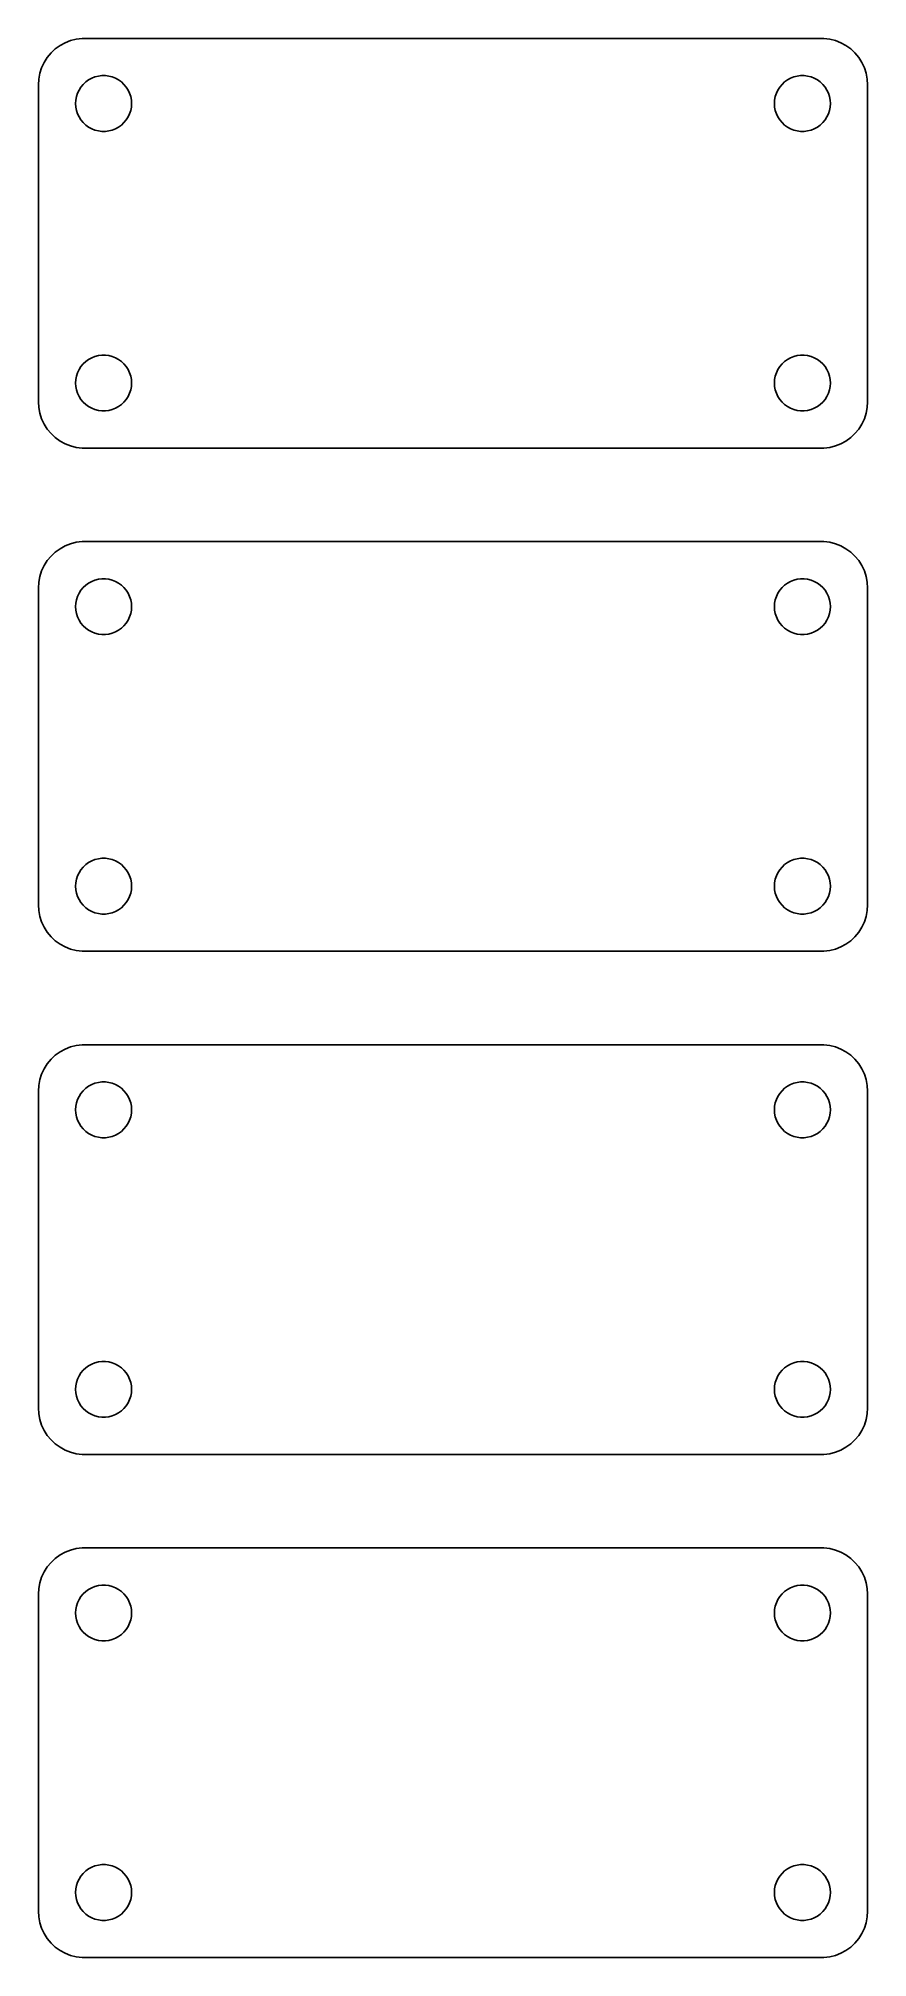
# Model space of a CAD drawing. Header units: metres. Extents: x -44 to 44, y 140 to 346.
import ezdxf

# ---------------------------------------------------------------- set-up
doc = ezdxf.new("R2010")
doc.units = ezdxf.units.M

msp = doc.modelspace()

# ---------------------------------------------------------------- linework, layer by layer
for p, q in [((-43.1448, 344.423), (-43.5451, 343.939)), ((-42.6871, 344.853), (-43.1448, 344.423)), ((-42.1791, 345.222), (-42.6871, 344.853)), ((-41.6289, 345.524), (-42.1791, 345.222)), ((-41.0451, 345.755), (-41.6289, 345.524)), ((-40.4369, 345.911), (-41.0451, 345.755)), ((-39.8139, 345.99), (-40.4369, 345.911)), ((39.8139, 345.99), (-39.8139, 345.99)), ((40.4369, 345.911), (39.8139, 345.99)), ((41.0451, 345.755), (40.4369, 345.911)), ((41.6289, 345.524), (41.0451, 345.755)), ((42.1791, 345.222), (41.6289, 345.524)), ((42.6871, 344.853), (42.1791, 345.222)), ((43.1448, 344.423), (42.6871, 344.853)), ((43.5451, 343.939), (43.1448, 344.423)), ((-44.3429, 342.243), (-44.4606, 341.627)), ((-44.1489, 342.841), (-44.3429, 342.243)), ((-43.8815, 343.409), (-44.1489, 342.841)), ((-43.5451, 343.939), (-43.8815, 343.409)), ((-38.427, 341.853), (-38.0621, 341.947)), ((-38.0621, 341.947), (-37.6884, 341.994)), ((-37.6884, 341.994), (-37.3116, 341.994)), ((-37.3116, 341.994), (-36.9379, 341.947)), ((-36.9379, 341.947), (-36.5729, 341.853)), ((36.5729, 341.853), (36.9379, 341.947)), ((36.9379, 341.947), (37.3116, 341.994)), ((37.3116, 341.994), (37.6884, 341.994)), ((37.6884, 341.994), (38.0621, 341.947)), ((38.0621, 341.947), (38.427, 341.853)), ((43.8815, 343.409), (43.5451, 343.939)), ((44.1489, 342.841), (43.8815, 343.409)), ((44.3429, 342.243), (44.1489, 342.841)), ((44.4606, 341.627), (44.3429, 342.243)), ((-44.4606, 341.627), (-44.5, 341)), ((-44.5, 341), (-44.5, 307)), ((-40.4057, 339.746), (-40.2893, 340.104)), ((-40.2893, 340.104), (-40.1289, 340.445)), ((-40.1289, 340.445), (-39.927, 340.763)), ((-39.927, 340.763), (-39.6869, 341.054)), ((-39.6869, 341.054), (-39.4123, 341.312)), ((-39.4123, 341.312), (-39.1075, 341.533)), ((-39.1075, 341.533), (-38.7773, 341.714)), ((-38.7773, 341.714), (-38.427, 341.853)), ((-36.5729, 341.853), (-36.2227, 341.714)), ((-36.2227, 341.714), (-35.8925, 341.533)), ((-35.8925, 341.533), (-35.5877, 341.312)), ((-35.5877, 341.312), (-35.3131, 341.054)), ((-35.3131, 341.054), (-35.0729, 340.763)), ((-35.0729, 340.763), (-34.8711, 340.445)), ((-34.8711, 340.445), (-34.7107, 340.104)), ((-34.7107, 340.104), (-34.5942, 339.746)), ((34.5942, 339.746), (34.7107, 340.104)), ((34.7107, 340.104), (34.8711, 340.445)), ((34.8711, 340.445), (35.0729, 340.763)), ((35.0729, 340.763), (35.3131, 341.054)), ((35.3131, 341.054), (35.5877, 341.312)), ((35.5877, 341.312), (35.8925, 341.533)), ((35.8925, 341.533), (36.2227, 341.714)), ((36.2227, 341.714), (36.5729, 341.853)), ((38.427, 341.853), (38.7773, 341.714)), ((38.7773, 341.714), (39.1075, 341.533)), ((39.1075, 341.533), (39.4123, 341.312)), ((39.4123, 341.312), (39.6869, 341.054)), ((39.6869, 341.054), (39.927, 340.763)), ((39.927, 340.763), (40.1289, 340.445)), ((40.1289, 340.445), (40.2893, 340.104)), ((40.2893, 340.104), (40.4057, 339.746)), ((44.5, 341), (44.4606, 341.627)), ((44.5, 307), (44.5, 341)), ((-40.5, 339), (-40.4763, 339.376)), ((-40.4763, 338.624), (-40.5, 339)), ((-40.4763, 339.376), (-40.4057, 339.746)), ((-40.4057, 338.254), (-40.4763, 338.624)), ((-40.2893, 337.896), (-40.4057, 338.254)), ((-40.1289, 337.555), (-40.2893, 337.896)), ((-34.7107, 337.896), (-34.8711, 337.555)), ((-34.5942, 338.254), (-34.7107, 337.896)), ((-34.5942, 339.746), (-34.5237, 339.376)), ((-34.5237, 338.624), (-34.5942, 338.254)), ((-34.5237, 339.376), (-34.5, 339)), ((-34.5, 339), (-34.5237, 338.624)), ((34.5, 339), (34.5237, 339.376)), ((34.5237, 338.624), (34.5, 339)), ((34.5237, 339.376), (34.5942, 339.746)), ((34.5942, 338.254), (34.5237, 338.624)), ((34.7107, 337.896), (34.5942, 338.254)), ((34.8711, 337.555), (34.7107, 337.896)), ((40.2893, 337.896), (40.1289, 337.555)), ((40.4057, 338.254), (40.2893, 337.896)), ((40.4057, 339.746), (40.4763, 339.376)), ((40.4763, 338.624), (40.4057, 338.254)), ((40.4763, 339.376), (40.5, 339)), ((40.5, 339), (40.4763, 338.624)), ((-39.927, 337.237), (-40.1289, 337.555)), ((-39.6869, 336.946), (-39.927, 337.237)), ((-39.4123, 336.688), (-39.6869, 336.946)), ((-39.1075, 336.467), (-39.4123, 336.688)), ((-38.7773, 336.286), (-39.1075, 336.467)), ((-38.427, 336.147), (-38.7773, 336.286)), ((-38.0621, 336.053), (-38.427, 336.147)), ((-37.6884, 336.006), (-38.0621, 336.053)), ((-37.3116, 336.006), (-37.6884, 336.006)), ((-36.9379, 336.053), (-37.3116, 336.006)), ((-36.5729, 336.147), (-36.9379, 336.053)), ((-36.2227, 336.286), (-36.5729, 336.147)), ((-35.8925, 336.467), (-36.2227, 336.286)), ((-35.5877, 336.688), (-35.8925, 336.467)), ((-35.3131, 336.946), (-35.5877, 336.688)), ((-35.0729, 337.237), (-35.3131, 336.946)), ((-34.8711, 337.555), (-35.0729, 337.237)), ((35.0729, 337.237), (34.8711, 337.555)), ((35.3131, 336.946), (35.0729, 337.237)), ((35.5877, 336.688), (35.3131, 336.946)), ((35.8925, 336.467), (35.5877, 336.688)), ((36.2227, 336.286), (35.8925, 336.467)), ((36.5729, 336.147), (36.2227, 336.286)), ((36.9379, 336.053), (36.5729, 336.147)), ((37.3116, 336.006), (36.9379, 336.053)), ((37.6884, 336.006), (37.3116, 336.006)), ((38.0621, 336.053), (37.6884, 336.006)), ((38.427, 336.147), (38.0621, 336.053)), ((38.7773, 336.286), (38.427, 336.147)), ((39.1075, 336.467), (38.7773, 336.286)), ((39.4123, 336.688), (39.1075, 336.467)), ((39.6869, 336.946), (39.4123, 336.688)), ((39.927, 337.237), (39.6869, 336.946)), ((40.1289, 337.555), (39.927, 337.237)), ((-39.927, 310.763), (-39.6869, 311.054)), ((-39.6869, 311.054), (-39.4123, 311.312)), ((-39.4123, 311.312), (-39.1075, 311.533)), ((-39.1075, 311.533), (-38.7773, 311.714)), ((-38.7773, 311.714), (-38.427, 311.853)), ((-38.427, 311.853), (-38.0621, 311.947)), ((-38.0621, 311.947), (-37.6884, 311.994)), ((-37.6884, 311.994), (-37.3116, 311.994)), ((-37.3116, 311.994), (-36.9379, 311.947)), ((-36.9379, 311.947), (-36.5729, 311.853)), ((-36.5729, 311.853), (-36.2227, 311.714)), ((-36.2227, 311.714), (-35.8925, 311.533)), ((-35.8925, 311.533), (-35.5877, 311.312)), ((-35.5877, 311.312), (-35.3131, 311.054)), ((-35.3131, 311.054), (-35.0729, 310.763)), ((35.0729, 310.763), (35.3131, 311.054)), ((35.3131, 311.054), (35.5877, 311.312)), ((35.5877, 311.312), (35.8925, 311.533)), ((35.8925, 311.533), (36.2227, 311.714)), ((36.2227, 311.714), (36.5729, 311.853)), ((36.5729, 311.853), (36.9379, 311.947)), ((36.9379, 311.947), (37.3116, 311.994)), ((37.3116, 311.994), (37.6884, 311.994)), ((37.6884, 311.994), (38.0621, 311.947)), ((38.0621, 311.947), (38.427, 311.853)), ((38.427, 311.853), (38.7773, 311.714)), ((38.7773, 311.714), (39.1075, 311.533)), ((39.1075, 311.533), (39.4123, 311.312)), ((39.4123, 311.312), (39.6869, 311.054)), ((39.6869, 311.054), (39.927, 310.763)), ((-40.5, 309), (-40.4763, 309.376)), ((-40.4763, 308.624), (-40.5, 309)), ((-40.4763, 309.376), (-40.4057, 309.746)), ((-40.4057, 309.746), (-40.2893, 310.104)), ((-40.2893, 310.104), (-40.1289, 310.445)), ((-40.1289, 310.445), (-39.927, 310.763)), ((-35.0729, 310.763), (-34.8711, 310.445)), ((-34.8711, 310.445), (-34.7107, 310.104)), ((-34.7107, 310.104), (-34.5942, 309.746)), ((-34.5942, 309.746), (-34.5237, 309.376)), ((-34.5237, 309.376), (-34.5, 309)), ((-34.5, 309), (-34.5237, 308.624)), ((34.5, 309), (34.5237, 309.376)), ((34.5237, 308.624), (34.5, 309)), ((34.5237, 309.376), (34.5942, 309.746)), ((34.5942, 309.746), (34.7107, 310.104)), ((34.7107, 310.104), (34.8711, 310.445)), ((34.8711, 310.445), (35.0729, 310.763)), ((39.927, 310.763), (40.1289, 310.445)), ((40.1289, 310.445), (40.2893, 310.104)), ((40.2893, 310.104), (40.4057, 309.746)), ((40.4057, 309.746), (40.4763, 309.376)), ((40.4763, 309.376), (40.5, 309)), ((40.5, 309), (40.4763, 308.624)), ((-44.5, 307), (-44.4606, 306.373)), ((-40.4057, 308.254), (-40.4763, 308.624)), ((-40.2893, 307.896), (-40.4057, 308.254)), ((-40.1289, 307.555), (-40.2893, 307.896)), ((-39.927, 307.237), (-40.1289, 307.555)), ((-39.6869, 306.946), (-39.927, 307.237)), ((-39.4123, 306.688), (-39.6869, 306.946)), ((-35.3131, 306.946), (-35.5877, 306.688)), ((-35.0729, 307.237), (-35.3131, 306.946)), ((-34.8711, 307.555), (-35.0729, 307.237)), ((-34.7107, 307.896), (-34.8711, 307.555)), ((-34.5942, 308.254), (-34.7107, 307.896)), ((-34.5237, 308.624), (-34.5942, 308.254)), ((34.5942, 308.254), (34.5237, 308.624)), ((34.7107, 307.896), (34.5942, 308.254)), ((34.8711, 307.555), (34.7107, 307.896)), ((35.0729, 307.237), (34.8711, 307.555)), ((35.3131, 306.946), (35.0729, 307.237)), ((35.5877, 306.688), (35.3131, 306.946)), ((39.6869, 306.946), (39.4123, 306.688)), ((39.927, 307.237), (39.6869, 306.946)), ((40.1289, 307.555), (39.927, 307.237)), ((40.2893, 307.896), (40.1289, 307.555)), ((40.4057, 308.254), (40.2893, 307.896)), ((40.4763, 308.624), (40.4057, 308.254)), ((44.4606, 306.373), (44.5, 307)), ((-44.4606, 306.373), (-44.3429, 305.757)), ((-44.3429, 305.757), (-44.1489, 305.159)), ((-44.1489, 305.159), (-43.8815, 304.591)), ((-39.1075, 306.467), (-39.4123, 306.688)), ((-38.7773, 306.286), (-39.1075, 306.467)), ((-38.427, 306.147), (-38.7773, 306.286)), ((-38.0621, 306.053), (-38.427, 306.147)), ((-37.6884, 306.006), (-38.0621, 306.053)), ((-37.3116, 306.006), (-37.6884, 306.006)), ((-36.9379, 306.053), (-37.3116, 306.006)), ((-36.5729, 306.147), (-36.9379, 306.053)), ((-36.2227, 306.286), (-36.5729, 306.147)), ((-35.8925, 306.467), (-36.2227, 306.286)), ((-35.5877, 306.688), (-35.8925, 306.467)), ((35.8925, 306.467), (35.5877, 306.688)), ((36.2227, 306.286), (35.8925, 306.467)), ((36.5729, 306.147), (36.2227, 306.286)), ((36.9379, 306.053), (36.5729, 306.147)), ((37.3116, 306.006), (36.9379, 306.053)), ((37.6884, 306.006), (37.3116, 306.006)), ((38.0621, 306.053), (37.6884, 306.006)), ((38.427, 306.147), (38.0621, 306.053)), ((38.7773, 306.286), (38.427, 306.147)), ((39.1075, 306.467), (38.7773, 306.286)), ((39.4123, 306.688), (39.1075, 306.467)), ((43.8815, 304.591), (44.1489, 305.159)), ((44.1489, 305.159), (44.3429, 305.757)), ((44.3429, 305.757), (44.4606, 306.373)), ((-43.8815, 304.591), (-43.5451, 304.061)), ((-43.5451, 304.061), (-43.1448, 303.577)), ((-43.1448, 303.577), (-42.6871, 303.147)), ((-42.6871, 303.147), (-42.1791, 302.778)), ((42.1791, 302.778), (42.6871, 303.147)), ((42.6871, 303.147), (43.1448, 303.577)), ((43.1448, 303.577), (43.5451, 304.061)), ((43.5451, 304.061), (43.8815, 304.591)), ((-42.1791, 302.778), (-41.6289, 302.476)), ((-41.6289, 302.476), (-41.0451, 302.245)), ((-41.0451, 302.245), (-40.4369, 302.089)), ((-40.4369, 302.089), (-39.8139, 302.01)), ((-39.8139, 302.01), (39.8139, 302.01)), ((39.8139, 302.01), (40.4369, 302.089)), ((40.4369, 302.089), (41.0451, 302.245)), ((41.0451, 302.245), (41.6289, 302.476)), ((41.6289, 302.476), (42.1791, 302.778)), ((-42.6871, 290.853), (-43.1448, 290.423)), ((-42.1791, 291.222), (-42.6871, 290.853)), ((-41.6289, 291.524), (-42.1791, 291.222)), ((-41.0451, 291.755), (-41.6289, 291.524)), ((-40.4369, 291.911), (-41.0451, 291.755)), ((-39.8139, 291.99), (-40.4369, 291.911)), ((39.8139, 291.99), (-39.8139, 291.99)), ((40.4369, 291.911), (39.8139, 291.99)), ((41.0451, 291.755), (40.4369, 291.911)), ((41.6289, 291.524), (41.0451, 291.755)), ((42.1791, 291.222), (41.6289, 291.524)), ((42.6871, 290.853), (42.1791, 291.222)), ((43.1448, 290.423), (42.6871, 290.853)), ((-44.1489, 288.841), (-44.3429, 288.243)), ((-43.8815, 289.409), (-44.1489, 288.841)), ((-43.5451, 289.939), (-43.8815, 289.409)), ((-43.1448, 290.423), (-43.5451, 289.939)), ((43.5451, 289.939), (43.1448, 290.423)), ((43.8815, 289.409), (43.5451, 289.939)), ((44.1489, 288.841), (43.8815, 289.409)), ((44.3429, 288.243), (44.1489, 288.841)), ((-44.4606, 287.627), (-44.5, 287)), ((-44.5, 287), (-44.5, 253)), ((-44.3429, 288.243), (-44.4606, 287.627)), ((-40.2893, 286.104), (-40.1289, 286.445)), ((-40.1289, 286.445), (-39.927, 286.763)), ((-39.927, 286.763), (-39.6869, 287.054)), ((-39.6869, 287.054), (-39.4123, 287.312)), ((-39.4123, 287.312), (-39.1075, 287.533)), ((-39.1075, 287.533), (-38.7773, 287.714)), ((-38.7773, 287.714), (-38.427, 287.853)), ((-38.427, 287.853), (-38.0621, 287.947)), ((-38.0621, 287.947), (-37.6884, 287.994)), ((-37.6884, 287.994), (-37.3116, 287.994)), ((-37.3116, 287.994), (-36.9379, 287.947)), ((-36.9379, 287.947), (-36.5729, 287.853)), ((-36.5729, 287.853), (-36.2227, 287.714)), ((-36.2227, 287.714), (-35.8925, 287.533)), ((-35.8925, 287.533), (-35.5877, 287.312)), ((-35.5877, 287.312), (-35.3131, 287.054)), ((-35.3131, 287.054), (-35.0729, 286.763)), ((-35.0729, 286.763), (-34.8711, 286.445)), ((-34.8711, 286.445), (-34.7107, 286.104)), ((34.7107, 286.104), (34.8711, 286.445)), ((34.8711, 286.445), (35.0729, 286.763)), ((35.0729, 286.763), (35.3131, 287.054)), ((35.3131, 287.054), (35.5877, 287.312)), ((35.5877, 287.312), (35.8925, 287.533)), ((35.8925, 287.533), (36.2227, 287.714)), ((36.2227, 287.714), (36.5729, 287.853)), ((36.5729, 287.853), (36.9379, 287.947)), ((36.9379, 287.947), (37.3116, 287.994)), ((37.3116, 287.994), (37.6884, 287.994)), ((37.6884, 287.994), (38.0621, 287.947)), ((38.0621, 287.947), (38.427, 287.853)), ((38.427, 287.853), (38.7773, 287.714)), ((38.7773, 287.714), (39.1075, 287.533)), ((39.1075, 287.533), (39.4123, 287.312)), ((39.4123, 287.312), (39.6869, 287.054)), ((39.6869, 287.054), (39.927, 286.763)), ((39.927, 286.763), (40.1289, 286.445)), ((40.1289, 286.445), (40.2893, 286.104)), ((44.4606, 287.627), (44.3429, 288.243)), ((44.5, 287), (44.4606, 287.627)), ((44.5, 253), (44.5, 287)), ((-40.5, 285), (-40.4763, 285.376)), ((-40.4763, 284.624), (-40.5, 285)), ((-40.4763, 285.376), (-40.4057, 285.746)), ((-40.4057, 284.254), (-40.4763, 284.624)), ((-40.4057, 285.746), (-40.2893, 286.104)), ((-40.2893, 283.896), (-40.4057, 284.254)), ((-34.7107, 286.104), (-34.5942, 285.746)), ((-34.5942, 284.254), (-34.7107, 283.896)), ((-34.5942, 285.746), (-34.5237, 285.376)), ((-34.5237, 284.624), (-34.5942, 284.254)), ((-34.5237, 285.376), (-34.5, 285)), ((-34.5, 285), (-34.5237, 284.624)), ((34.5, 285), (34.5237, 285.376)), ((34.5237, 284.624), (34.5, 285)), ((34.5237, 285.376), (34.5942, 285.746)), ((34.5942, 284.254), (34.5237, 284.624)), ((34.5942, 285.746), (34.7107, 286.104)), ((34.7107, 283.896), (34.5942, 284.254)), ((40.2893, 286.104), (40.4057, 285.746)), ((40.4057, 284.254), (40.2893, 283.896)), ((40.4057, 285.746), (40.4763, 285.376)), ((40.4763, 284.624), (40.4057, 284.254)), ((40.4763, 285.376), (40.5, 285)), ((40.5, 285), (40.4763, 284.624)), ((-40.1289, 283.555), (-40.2893, 283.896)), ((-39.927, 283.237), (-40.1289, 283.555)), ((-39.6869, 282.946), (-39.927, 283.237)), ((-39.4123, 282.688), (-39.6869, 282.946)), ((-39.1075, 282.467), (-39.4123, 282.688)), ((-38.7773, 282.286), (-39.1075, 282.467)), ((-38.427, 282.147), (-38.7773, 282.286)), ((-36.2227, 282.286), (-36.5729, 282.147)), ((-35.8925, 282.467), (-36.2227, 282.286)), ((-35.5877, 282.688), (-35.8925, 282.467)), ((-35.3131, 282.946), (-35.5877, 282.688)), ((-35.0729, 283.237), (-35.3131, 282.946)), ((-34.8711, 283.555), (-35.0729, 283.237)), ((-34.7107, 283.896), (-34.8711, 283.555)), ((34.8711, 283.555), (34.7107, 283.896)), ((35.0729, 283.237), (34.8711, 283.555)), ((35.3131, 282.946), (35.0729, 283.237)), ((35.5877, 282.688), (35.3131, 282.946)), ((35.8925, 282.467), (35.5877, 282.688)), ((36.2227, 282.286), (35.8925, 282.467)), ((36.5729, 282.147), (36.2227, 282.286)), ((38.7773, 282.286), (38.427, 282.147)), ((39.1075, 282.467), (38.7773, 282.286)), ((39.4123, 282.688), (39.1075, 282.467)), ((39.6869, 282.946), (39.4123, 282.688)), ((39.927, 283.237), (39.6869, 282.946)), ((40.1289, 283.555), (39.927, 283.237)), ((40.2893, 283.896), (40.1289, 283.555)), ((-38.0621, 282.053), (-38.427, 282.147)), ((-37.6884, 282.006), (-38.0621, 282.053)), ((-37.3116, 282.006), (-37.6884, 282.006)), ((-36.9379, 282.053), (-37.3116, 282.006)), ((-36.5729, 282.147), (-36.9379, 282.053)), ((36.9379, 282.053), (36.5729, 282.147)), ((37.3116, 282.006), (36.9379, 282.053)), ((37.6884, 282.006), (37.3116, 282.006)), ((38.0621, 282.053), (37.6884, 282.006)), ((38.427, 282.147), (38.0621, 282.053)), ((-39.4123, 257.312), (-39.1075, 257.533)), ((-39.1075, 257.533), (-38.7773, 257.714)), ((-38.7773, 257.714), (-38.427, 257.853)), ((-38.427, 257.853), (-38.0621, 257.947)), ((-38.0621, 257.947), (-37.6884, 257.994)), ((-37.6884, 257.994), (-37.3116, 257.994)), ((-37.3116, 257.994), (-36.9379, 257.947)), ((-36.9379, 257.947), (-36.5729, 257.853)), ((-36.5729, 257.853), (-36.2227, 257.714)), ((-36.2227, 257.714), (-35.8925, 257.533)), ((-35.8925, 257.533), (-35.5877, 257.312)), ((35.5877, 257.312), (35.8925, 257.533)), ((35.8925, 257.533), (36.2227, 257.714)), ((36.2227, 257.714), (36.5729, 257.853)), ((36.5729, 257.853), (36.9379, 257.947)), ((36.9379, 257.947), (37.3116, 257.994)), ((37.3116, 257.994), (37.6884, 257.994)), ((37.6884, 257.994), (38.0621, 257.947)), ((38.0621, 257.947), (38.427, 257.853)), ((38.427, 257.853), (38.7773, 257.714)), ((38.7773, 257.714), (39.1075, 257.533)), ((39.1075, 257.533), (39.4123, 257.312)), ((-40.4763, 255.376), (-40.4057, 255.746)), ((-40.4057, 255.746), (-40.2893, 256.104)), ((-40.2893, 256.104), (-40.1289, 256.445)), ((-40.1289, 256.445), (-39.927, 256.763)), ((-39.927, 256.763), (-39.6869, 257.054)), ((-39.6869, 257.054), (-39.4123, 257.312)), ((-35.5877, 257.312), (-35.3131, 257.054)), ((-35.3131, 257.054), (-35.0729, 256.763)), ((-35.0729, 256.763), (-34.8711, 256.445)), ((-34.8711, 256.445), (-34.7107, 256.104)), ((-34.7107, 256.104), (-34.5942, 255.746)), ((-34.5942, 255.746), (-34.5237, 255.376)), ((34.5237, 255.376), (34.5942, 255.746)), ((34.5942, 255.746), (34.7107, 256.104)), ((34.7107, 256.104), (34.8711, 256.445)), ((34.8711, 256.445), (35.0729, 256.763)), ((35.0729, 256.763), (35.3131, 257.054)), ((35.3131, 257.054), (35.5877, 257.312)), ((39.4123, 257.312), (39.6869, 257.054)), ((39.6869, 257.054), (39.927, 256.763)), ((39.927, 256.763), (40.1289, 256.445)), ((40.1289, 256.445), (40.2893, 256.104)), ((40.2893, 256.104), (40.4057, 255.746)), ((40.4057, 255.746), (40.4763, 255.376)), ((-40.5, 255), (-40.4763, 255.376)), ((-40.4763, 254.624), (-40.5, 255)), ((-40.4057, 254.254), (-40.4763, 254.624)), ((-40.2893, 253.896), (-40.4057, 254.254)), ((-40.1289, 253.555), (-40.2893, 253.896)), ((-39.927, 253.237), (-40.1289, 253.555)), ((-34.8711, 253.555), (-35.0729, 253.237)), ((-34.7107, 253.896), (-34.8711, 253.555)), ((-34.5942, 254.254), (-34.7107, 253.896)), ((-34.5237, 254.624), (-34.5942, 254.254)), ((-34.5237, 255.376), (-34.5, 255)), ((-34.5, 255), (-34.5237, 254.624)), ((34.5, 255), (34.5237, 255.376)), ((34.5237, 254.624), (34.5, 255)), ((34.5942, 254.254), (34.5237, 254.624)), ((34.7107, 253.896), (34.5942, 254.254)), ((34.8711, 253.555), (34.7107, 253.896)), ((35.0729, 253.237), (34.8711, 253.555)), ((40.1289, 253.555), (39.927, 253.237)), ((40.2893, 253.896), (40.1289, 253.555)), ((40.4057, 254.254), (40.2893, 253.896)), ((40.4763, 254.624), (40.4057, 254.254)), ((40.4763, 255.376), (40.5, 255)), ((40.5, 255), (40.4763, 254.624)), ((-44.5, 253), (-44.4606, 252.373)), ((-44.4606, 252.373), (-44.3429, 251.757)), ((-44.3429, 251.757), (-44.1489, 251.159)), ((-39.6869, 252.946), (-39.927, 253.237)), ((-39.4123, 252.688), (-39.6869, 252.946)), ((-39.1075, 252.467), (-39.4123, 252.688)), ((-38.7773, 252.286), (-39.1075, 252.467)), ((-38.427, 252.147), (-38.7773, 252.286)), ((-38.0621, 252.053), (-38.427, 252.147)), ((-37.6884, 252.006), (-38.0621, 252.053)), ((-37.3116, 252.006), (-37.6884, 252.006)), ((-36.9379, 252.053), (-37.3116, 252.006)), ((-36.5729, 252.147), (-36.9379, 252.053)), ((-36.2227, 252.286), (-36.5729, 252.147)), ((-35.8925, 252.467), (-36.2227, 252.286)), ((-35.5877, 252.688), (-35.8925, 252.467)), ((-35.3131, 252.946), (-35.5877, 252.688)), ((-35.0729, 253.237), (-35.3131, 252.946)), ((35.3131, 252.946), (35.0729, 253.237)), ((35.5877, 252.688), (35.3131, 252.946)), ((35.8925, 252.467), (35.5877, 252.688)), ((36.2227, 252.286), (35.8925, 252.467)), ((36.5729, 252.147), (36.2227, 252.286)), ((36.9379, 252.053), (36.5729, 252.147)), ((37.3116, 252.006), (36.9379, 252.053)), ((37.6884, 252.006), (37.3116, 252.006)), ((38.0621, 252.053), (37.6884, 252.006)), ((38.427, 252.147), (38.0621, 252.053)), ((38.7773, 252.286), (38.427, 252.147)), ((39.1075, 252.467), (38.7773, 252.286)), ((39.4123, 252.688), (39.1075, 252.467)), ((39.6869, 252.946), (39.4123, 252.688)), ((39.927, 253.237), (39.6869, 252.946)), ((44.1489, 251.159), (44.3429, 251.757)), ((44.3429, 251.757), (44.4606, 252.373)), ((44.4606, 252.373), (44.5, 253)), ((-44.1489, 251.159), (-43.8815, 250.591)), ((-43.8815, 250.591), (-43.5451, 250.061)), ((-43.5451, 250.061), (-43.1448, 249.577)), ((-43.1448, 249.577), (-42.6871, 249.147)), ((42.6871, 249.147), (43.1448, 249.577)), ((43.1448, 249.577), (43.5451, 250.061)), ((43.5451, 250.061), (43.8815, 250.591)), ((43.8815, 250.591), (44.1489, 251.159)), ((-42.6871, 249.147), (-42.1791, 248.778)), ((-42.1791, 248.778), (-41.6289, 248.476)), ((-41.6289, 248.476), (-41.0451, 248.245)), ((-41.0451, 248.245), (-40.4369, 248.089)), ((-40.4369, 248.089), (-39.8139, 248.01)), ((-39.8139, 248.01), (39.8139, 248.01)), ((39.8139, 248.01), (40.4369, 248.089)), ((40.4369, 248.089), (41.0451, 248.245)), ((41.0451, 248.245), (41.6289, 248.476)), ((41.6289, 248.476), (42.1791, 248.778)), ((42.1791, 248.778), (42.6871, 249.147)), ((-42.1791, 237.222), (-42.6871, 236.853)), ((-41.6289, 237.524), (-42.1791, 237.222)), ((-41.0451, 237.755), (-41.6289, 237.524)), ((-40.4369, 237.911), (-41.0451, 237.755)), ((-39.8139, 237.99), (-40.4369, 237.911)), ((39.8139, 237.99), (-39.8139, 237.99)), ((40.4369, 237.911), (39.8139, 237.99)), ((41.0451, 237.755), (40.4369, 237.911)), ((41.6289, 237.524), (41.0451, 237.755)), ((42.1791, 237.222), (41.6289, 237.524)), ((42.6871, 236.853), (42.1791, 237.222)), ((-44.1489, 234.841), (-44.3429, 234.243)), ((-43.8815, 235.409), (-44.1489, 234.841)), ((-43.5451, 235.939), (-43.8815, 235.409)), ((-43.1448, 236.423), (-43.5451, 235.939)), ((-42.6871, 236.853), (-43.1448, 236.423)), ((43.1448, 236.423), (42.6871, 236.853)), ((43.5451, 235.939), (43.1448, 236.423)), ((43.8815, 235.409), (43.5451, 235.939)), ((44.1489, 234.841), (43.8815, 235.409)), ((44.3429, 234.243), (44.1489, 234.841)), ((-44.4606, 233.627), (-44.5, 233)), ((-44.5, 233), (-44.5, 199)), ((-44.3429, 234.243), (-44.4606, 233.627)), ((-40.1289, 232.445), (-39.927, 232.763)), ((-39.927, 232.763), (-39.6869, 233.054)), ((-39.6869, 233.054), (-39.4123, 233.312)), ((-39.4123, 233.312), (-39.1075, 233.533)), ((-39.1075, 233.533), (-38.7773, 233.714)), ((-38.7773, 233.714), (-38.427, 233.853)), ((-38.427, 233.853), (-38.0621, 233.947)), ((-38.0621, 233.947), (-37.6884, 233.994)), ((-37.6884, 233.994), (-37.3116, 233.994)), ((-37.3116, 233.994), (-36.9379, 233.947)), ((-36.9379, 233.947), (-36.5729, 233.853)), ((-36.5729, 233.853), (-36.2227, 233.714)), ((-36.2227, 233.714), (-35.8925, 233.533)), ((-35.8925, 233.533), (-35.5877, 233.312)), ((-35.5877, 233.312), (-35.3131, 233.054)), ((-35.3131, 233.054), (-35.0729, 232.763)), ((-35.0729, 232.763), (-34.8711, 232.445)), ((34.8711, 232.445), (35.0729, 232.763)), ((35.0729, 232.763), (35.3131, 233.054)), ((35.3131, 233.054), (35.5877, 233.312)), ((35.5877, 233.312), (35.8925, 233.533)), ((35.8925, 233.533), (36.2227, 233.714)), ((36.2227, 233.714), (36.5729, 233.853)), ((36.5729, 233.853), (36.9379, 233.947)), ((36.9379, 233.947), (37.3116, 233.994)), ((37.3116, 233.994), (37.6884, 233.994)), ((37.6884, 233.994), (38.0621, 233.947)), ((38.0621, 233.947), (38.427, 233.853)), ((38.427, 233.853), (38.7773, 233.714)), ((38.7773, 233.714), (39.1075, 233.533)), ((39.1075, 233.533), (39.4123, 233.312)), ((39.4123, 233.312), (39.6869, 233.054)), ((39.6869, 233.054), (39.927, 232.763)), ((39.927, 232.763), (40.1289, 232.445)), ((44.4606, 233.627), (44.3429, 234.243)), ((44.5, 233), (44.4606, 233.627)), ((44.5, 199), (44.5, 233)), ((-40.5, 231), (-40.4763, 231.376)), ((-40.4763, 230.624), (-40.5, 231)), ((-40.4763, 231.376), (-40.4057, 231.746)), ((-40.4057, 231.746), (-40.2893, 232.104)), ((-40.2893, 232.104), (-40.1289, 232.445)), ((-34.8711, 232.445), (-34.7107, 232.104)), ((-34.7107, 232.104), (-34.5942, 231.746)), ((-34.5942, 231.746), (-34.5237, 231.376)), ((-34.5237, 231.376), (-34.5, 231)), ((-34.5, 231), (-34.5237, 230.624)), ((34.5, 231), (34.5237, 231.376)), ((34.5237, 230.624), (34.5, 231)), ((34.5237, 231.376), (34.5942, 231.746)), ((34.5942, 231.746), (34.7107, 232.104)), ((34.7107, 232.104), (34.8711, 232.445)), ((40.1289, 232.445), (40.2893, 232.104)), ((40.2893, 232.104), (40.4057, 231.746)), ((40.4057, 231.746), (40.4763, 231.376)), ((40.4763, 231.376), (40.5, 231)), ((40.5, 231), (40.4763, 230.624)), ((-40.4057, 230.254), (-40.4763, 230.624)), ((-40.2893, 229.896), (-40.4057, 230.254)), ((-40.1289, 229.555), (-40.2893, 229.896)), ((-39.927, 229.237), (-40.1289, 229.555)), ((-39.6869, 228.946), (-39.927, 229.237)), ((-39.4123, 228.688), (-39.6869, 228.946)), ((-39.1075, 228.467), (-39.4123, 228.688)), ((-35.5877, 228.688), (-35.8925, 228.467)), ((-35.3131, 228.946), (-35.5877, 228.688)), ((-35.0729, 229.237), (-35.3131, 228.946)), ((-34.8711, 229.555), (-35.0729, 229.237)), ((-34.7107, 229.896), (-34.8711, 229.555)), ((-34.5942, 230.254), (-34.7107, 229.896)), ((-34.5237, 230.624), (-34.5942, 230.254)), ((34.5942, 230.254), (34.5237, 230.624)), ((34.7107, 229.896), (34.5942, 230.254)), ((34.8711, 229.555), (34.7107, 229.896)), ((35.0729, 229.237), (34.8711, 229.555)), ((35.3131, 228.946), (35.0729, 229.237)), ((35.5877, 228.688), (35.3131, 228.946)), ((35.8925, 228.467), (35.5877, 228.688)), ((39.4123, 228.688), (39.1075, 228.467)), ((39.6869, 228.946), (39.4123, 228.688)), ((39.927, 229.237), (39.6869, 228.946)), ((40.1289, 229.555), (39.927, 229.237)), ((40.2893, 229.896), (40.1289, 229.555)), ((40.4057, 230.254), (40.2893, 229.896)), ((40.4763, 230.624), (40.4057, 230.254)), ((-38.7773, 228.286), (-39.1075, 228.467)), ((-38.427, 228.147), (-38.7773, 228.286)), ((-38.0621, 228.053), (-38.427, 228.147)), ((-37.6884, 228.006), (-38.0621, 228.053)), ((-37.3116, 228.006), (-37.6884, 228.006)), ((-36.9379, 228.053), (-37.3116, 228.006)), ((-36.5729, 228.147), (-36.9379, 228.053)), ((-36.2227, 228.286), (-36.5729, 228.147)), ((-35.8925, 228.467), (-36.2227, 228.286)), ((36.2227, 228.286), (35.8925, 228.467)), ((36.5729, 228.147), (36.2227, 228.286)), ((36.9379, 228.053), (36.5729, 228.147)), ((37.3116, 228.006), (36.9379, 228.053)), ((37.6884, 228.006), (37.3116, 228.006)), ((38.0621, 228.053), (37.6884, 228.006)), ((38.427, 228.147), (38.0621, 228.053)), ((38.7773, 228.286), (38.427, 228.147)), ((39.1075, 228.467), (38.7773, 228.286)), ((-38.427, 203.853), (-38.0621, 203.947)), ((-38.0621, 203.947), (-37.6884, 203.994)), ((-37.6884, 203.994), (-37.3116, 203.994)), ((-37.3116, 203.994), (-36.9379, 203.947)), ((-36.9379, 203.947), (-36.5729, 203.853)), ((36.5729, 203.853), (36.9379, 203.947)), ((36.9379, 203.947), (37.3116, 203.994)), ((37.3116, 203.994), (37.6884, 203.994)), ((37.6884, 203.994), (38.0621, 203.947)), ((38.0621, 203.947), (38.427, 203.853)), ((-40.4057, 201.746), (-40.2893, 202.104)), ((-40.2893, 202.104), (-40.1289, 202.445)), ((-40.1289, 202.445), (-39.927, 202.763)), ((-39.927, 202.763), (-39.6869, 203.054)), ((-39.6869, 203.054), (-39.4123, 203.312)), ((-39.4123, 203.312), (-39.1075, 203.533)), ((-39.1075, 203.533), (-38.7773, 203.714)), ((-38.7773, 203.714), (-38.427, 203.853)), ((-36.5729, 203.853), (-36.2227, 203.714)), ((-36.2227, 203.714), (-35.8925, 203.533)), ((-35.8925, 203.533), (-35.5877, 203.312)), ((-35.5877, 203.312), (-35.3131, 203.054)), ((-35.3131, 203.054), (-35.0729, 202.763)), ((-35.0729, 202.763), (-34.8711, 202.445)), ((-34.8711, 202.445), (-34.7107, 202.104)), ((-34.7107, 202.104), (-34.5942, 201.746)), ((34.5942, 201.746), (34.7107, 202.104)), ((34.7107, 202.104), (34.8711, 202.445)), ((34.8711, 202.445), (35.0729, 202.763)), ((35.0729, 202.763), (35.3131, 203.054)), ((35.3131, 203.054), (35.5877, 203.312)), ((35.5877, 203.312), (35.8925, 203.533)), ((35.8925, 203.533), (36.2227, 203.714)), ((36.2227, 203.714), (36.5729, 203.853)), ((38.427, 203.853), (38.7773, 203.714)), ((38.7773, 203.714), (39.1075, 203.533)), ((39.1075, 203.533), (39.4123, 203.312)), ((39.4123, 203.312), (39.6869, 203.054)), ((39.6869, 203.054), (39.927, 202.763)), ((39.927, 202.763), (40.1289, 202.445)), ((40.1289, 202.445), (40.2893, 202.104)), ((40.2893, 202.104), (40.4057, 201.746)), ((-40.5, 201), (-40.4763, 201.376)), ((-40.4763, 200.624), (-40.5, 201)), ((-40.4763, 201.376), (-40.4057, 201.746)), ((-40.4057, 200.254), (-40.4763, 200.624)), ((-40.2893, 199.896), (-40.4057, 200.254)), ((-40.1289, 199.555), (-40.2893, 199.896)), ((-34.7107, 199.896), (-34.8711, 199.555)), ((-34.5942, 200.254), (-34.7107, 199.896)), ((-34.5942, 201.746), (-34.5237, 201.376)), ((-34.5237, 200.624), (-34.5942, 200.254)), ((-34.5237, 201.376), (-34.5, 201)), ((-34.5, 201), (-34.5237, 200.624)), ((34.5, 201), (34.5237, 201.376)), ((34.5237, 200.624), (34.5, 201)), ((34.5237, 201.376), (34.5942, 201.746)), ((34.5942, 200.254), (34.5237, 200.624)), ((34.7107, 199.896), (34.5942, 200.254)), ((34.8711, 199.555), (34.7107, 199.896)), ((40.2893, 199.896), (40.1289, 199.555)), ((40.4057, 200.254), (40.2893, 199.896)), ((40.4057, 201.746), (40.4763, 201.376)), ((40.4763, 200.624), (40.4057, 200.254)), ((40.4763, 201.376), (40.5, 201)), ((40.5, 201), (40.4763, 200.624)), ((-44.5, 199), (-44.4606, 198.373)), ((-44.4606, 198.373), (-44.3429, 197.757)), ((-44.3429, 197.757), (-44.1489, 197.159)), ((-39.927, 199.237), (-40.1289, 199.555)), ((-39.6869, 198.946), (-39.927, 199.237)), ((-39.4123, 198.688), (-39.6869, 198.946)), ((-39.1075, 198.467), (-39.4123, 198.688)), ((-38.7773, 198.286), (-39.1075, 198.467)), ((-38.427, 198.147), (-38.7773, 198.286)), ((-38.0621, 198.053), (-38.427, 198.147)), ((-37.6884, 198.006), (-38.0621, 198.053)), ((-37.3116, 198.006), (-37.6884, 198.006)), ((-36.9379, 198.053), (-37.3116, 198.006)), ((-36.5729, 198.147), (-36.9379, 198.053)), ((-36.2227, 198.286), (-36.5729, 198.147)), ((-35.8925, 198.467), (-36.2227, 198.286)), ((-35.5877, 198.688), (-35.8925, 198.467)), ((-35.3131, 198.946), (-35.5877, 198.688)), ((-35.0729, 199.237), (-35.3131, 198.946)), ((-34.8711, 199.555), (-35.0729, 199.237)), ((35.0729, 199.237), (34.8711, 199.555)), ((35.3131, 198.946), (35.0729, 199.237)), ((35.5877, 198.688), (35.3131, 198.946)), ((35.8925, 198.467), (35.5877, 198.688)), ((36.2227, 198.286), (35.8925, 198.467)), ((36.5729, 198.147), (36.2227, 198.286)), ((36.9379, 198.053), (36.5729, 198.147)), ((37.3116, 198.006), (36.9379, 198.053)), ((37.6884, 198.006), (37.3116, 198.006)), ((38.0621, 198.053), (37.6884, 198.006)), ((38.427, 198.147), (38.0621, 198.053)), ((38.7773, 198.286), (38.427, 198.147)), ((39.1075, 198.467), (38.7773, 198.286)), ((39.4123, 198.688), (39.1075, 198.467)), ((39.6869, 198.946), (39.4123, 198.688)), ((39.927, 199.237), (39.6869, 198.946)), ((40.1289, 199.555), (39.927, 199.237)), ((44.1489, 197.159), (44.3429, 197.757)), ((44.3429, 197.757), (44.4606, 198.373)), ((44.4606, 198.373), (44.5, 199)), ((-44.1489, 197.159), (-43.8815, 196.591)), ((-43.8815, 196.591), (-43.5451, 196.061)), ((-43.5451, 196.061), (-43.1448, 195.577)), ((43.1448, 195.577), (43.5451, 196.061)), ((43.5451, 196.061), (43.8815, 196.591)), ((43.8815, 196.591), (44.1489, 197.159)), ((-43.1448, 195.577), (-42.6871, 195.147)), ((-42.6871, 195.147), (-42.1791, 194.778)), ((-42.1791, 194.778), (-41.6289, 194.476)), ((-41.6289, 194.476), (-41.0451, 194.245)), ((-41.0451, 194.245), (-40.4369, 194.089)), ((-40.4369, 194.089), (-39.8139, 194.01)), ((-39.8139, 194.01), (39.8139, 194.01)), ((39.8139, 194.01), (40.4369, 194.089)), ((40.4369, 194.089), (41.0451, 194.245)), ((41.0451, 194.245), (41.6289, 194.476)), ((41.6289, 194.476), (42.1791, 194.778)), ((42.1791, 194.778), (42.6871, 195.147)), ((42.6871, 195.147), (43.1448, 195.577)), ((-41.6289, 183.524), (-42.1791, 183.222)), ((-41.0451, 183.755), (-41.6289, 183.524)), ((-40.4369, 183.911), (-41.0451, 183.755)), ((-39.8139, 183.99), (-40.4369, 183.911)), ((39.8139, 183.99), (-39.8139, 183.99)), ((40.4369, 183.911), (39.8139, 183.99)), ((41.0451, 183.755), (40.4369, 183.911)), ((41.6289, 183.524), (41.0451, 183.755)), ((42.1791, 183.222), (41.6289, 183.524)), ((-43.8815, 181.409), (-44.1489, 180.841)), ((-43.5451, 181.939), (-43.8815, 181.409)), ((-43.1448, 182.423), (-43.5451, 181.939)), ((-42.6871, 182.853), (-43.1448, 182.423)), ((-42.1791, 183.222), (-42.6871, 182.853)), ((42.6871, 182.853), (42.1791, 183.222)), ((43.1448, 182.423), (42.6871, 182.853)), ((43.5451, 181.939), (43.1448, 182.423)), ((43.8815, 181.409), (43.5451, 181.939)), ((44.1489, 180.841), (43.8815, 181.409)), ((-44.4606, 179.627), (-44.5, 179)), ((-44.3429, 180.243), (-44.4606, 179.627)), ((-44.1489, 180.841), (-44.3429, 180.243)), ((-39.6869, 179.054), (-39.4123, 179.312)), ((-39.4123, 179.312), (-39.1075, 179.533)), ((-39.1075, 179.533), (-38.7773, 179.714)), ((-38.7773, 179.714), (-38.427, 179.853)), ((-38.427, 179.853), (-38.0621, 179.947)), ((-38.0621, 179.947), (-37.6884, 179.994)), ((-37.6884, 179.994), (-37.3116, 179.994)), ((-37.3116, 179.994), (-36.9379, 179.947)), ((-36.9379, 179.947), (-36.5729, 179.853)), ((-36.5729, 179.853), (-36.2227, 179.714)), ((-36.2227, 179.714), (-35.8925, 179.533)), ((-35.8925, 179.533), (-35.5877, 179.312)), ((-35.5877, 179.312), (-35.3131, 179.054)), ((35.3131, 179.054), (35.5877, 179.312)), ((35.5877, 179.312), (35.8925, 179.533)), ((35.8925, 179.533), (36.2227, 179.714)), ((36.2227, 179.714), (36.5729, 179.853)), ((36.5729, 179.853), (36.9379, 179.947)), ((36.9379, 179.947), (37.3116, 179.994)), ((37.3116, 179.994), (37.6884, 179.994)), ((37.6884, 179.994), (38.0621, 179.947)), ((38.0621, 179.947), (38.427, 179.853)), ((38.427, 179.853), (38.7773, 179.714)), ((38.7773, 179.714), (39.1075, 179.533)), ((39.1075, 179.533), (39.4123, 179.312)), ((39.4123, 179.312), (39.6869, 179.054)), ((44.3429, 180.243), (44.1489, 180.841)), ((44.4606, 179.627), (44.3429, 180.243)), ((44.5, 179), (44.4606, 179.627)), ((-44.5, 179), (-44.5, 145)), ((-40.5, 177), (-40.4763, 177.376)), ((-40.4763, 177.376), (-40.4057, 177.746)), ((-40.4057, 177.746), (-40.2893, 178.104)), ((-40.2893, 178.104), (-40.1289, 178.445)), ((-40.1289, 178.445), (-39.927, 178.763)), ((-39.927, 178.763), (-39.6869, 179.054)), ((-35.3131, 179.054), (-35.0729, 178.763)), ((-35.0729, 178.763), (-34.8711, 178.445)), ((-34.8711, 178.445), (-34.7107, 178.104)), ((-34.7107, 178.104), (-34.5942, 177.746)), ((-34.5942, 177.746), (-34.5237, 177.376)), ((-34.5237, 177.376), (-34.5, 177)), ((34.5, 177), (34.5237, 177.376)), ((34.5237, 177.376), (34.5942, 177.746)), ((34.5942, 177.746), (34.7107, 178.104)), ((34.7107, 178.104), (34.8711, 178.445)), ((34.8711, 178.445), (35.0729, 178.763)), ((35.0729, 178.763), (35.3131, 179.054)), ((39.6869, 179.054), (39.927, 178.763)), ((39.927, 178.763), (40.1289, 178.445)), ((40.1289, 178.445), (40.2893, 178.104)), ((40.2893, 178.104), (40.4057, 177.746)), ((40.4057, 177.746), (40.4763, 177.376)), ((40.4763, 177.376), (40.5, 177)), ((44.5, 145), (44.5, 179)), ((-40.4763, 176.624), (-40.5, 177)), ((-40.4057, 176.254), (-40.4763, 176.624)), ((-40.2893, 175.896), (-40.4057, 176.254)), ((-40.1289, 175.555), (-40.2893, 175.896)), ((-39.927, 175.237), (-40.1289, 175.555)), ((-39.6869, 174.946), (-39.927, 175.237)), ((-35.0729, 175.237), (-35.3131, 174.946)), ((-34.8711, 175.555), (-35.0729, 175.237)), ((-34.7107, 175.896), (-34.8711, 175.555)), ((-34.5942, 176.254), (-34.7107, 175.896)), ((-34.5237, 176.624), (-34.5942, 176.254)), ((-34.5, 177), (-34.5237, 176.624)), ((34.5237, 176.624), (34.5, 177)), ((34.5942, 176.254), (34.5237, 176.624)), ((34.7107, 175.896), (34.5942, 176.254)), ((34.8711, 175.555), (34.7107, 175.896)), ((35.0729, 175.237), (34.8711, 175.555)), ((35.3131, 174.946), (35.0729, 175.237)), ((39.927, 175.237), (39.6869, 174.946)), ((40.1289, 175.555), (39.927, 175.237)), ((40.2893, 175.896), (40.1289, 175.555)), ((40.4057, 176.254), (40.2893, 175.896)), ((40.4763, 176.624), (40.4057, 176.254)), ((40.5, 177), (40.4763, 176.624)), ((-39.4123, 174.688), (-39.6869, 174.946)), ((-39.1075, 174.467), (-39.4123, 174.688)), ((-38.7773, 174.286), (-39.1075, 174.467)), ((-38.427, 174.147), (-38.7773, 174.286)), ((-38.0621, 174.053), (-38.427, 174.147)), ((-37.6884, 174.006), (-38.0621, 174.053)), ((-37.3116, 174.006), (-37.6884, 174.006)), ((-36.9379, 174.053), (-37.3116, 174.006)), ((-36.5729, 174.147), (-36.9379, 174.053)), ((-36.2227, 174.286), (-36.5729, 174.147)), ((-35.8925, 174.467), (-36.2227, 174.286)), ((-35.5877, 174.688), (-35.8925, 174.467)), ((-35.3131, 174.946), (-35.5877, 174.688)), ((35.5877, 174.688), (35.3131, 174.946)), ((35.8925, 174.467), (35.5877, 174.688)), ((36.2227, 174.286), (35.8925, 174.467)), ((36.5729, 174.147), (36.2227, 174.286)), ((36.9379, 174.053), (36.5729, 174.147)), ((37.3116, 174.006), (36.9379, 174.053)), ((37.6884, 174.006), (37.3116, 174.006)), ((38.0621, 174.053), (37.6884, 174.006)), ((38.427, 174.147), (38.0621, 174.053)), ((38.7773, 174.286), (38.427, 174.147)), ((39.1075, 174.467), (38.7773, 174.286)), ((39.4123, 174.688), (39.1075, 174.467)), ((39.6869, 174.946), (39.4123, 174.688)), ((-40.2893, 148.104), (-40.1289, 148.445)), ((-40.1289, 148.445), (-39.927, 148.763)), ((-39.927, 148.763), (-39.6869, 149.054)), ((-39.6869, 149.054), (-39.4123, 149.312)), ((-39.4123, 149.312), (-39.1075, 149.533)), ((-39.1075, 149.533), (-38.7773, 149.714)), ((-38.7773, 149.714), (-38.427, 149.853)), ((-38.427, 149.853), (-38.0621, 149.947)), ((-38.0621, 149.947), (-37.6884, 149.994)), ((-37.6884, 149.994), (-37.3116, 149.994)), ((-37.3116, 149.994), (-36.9379, 149.947)), ((-36.9379, 149.947), (-36.5729, 149.853)), ((-36.5729, 149.853), (-36.2227, 149.714)), ((-36.2227, 149.714), (-35.8925, 149.533)), ((-35.8925, 149.533), (-35.5877, 149.312)), ((-35.5877, 149.312), (-35.3131, 149.054)), ((-35.3131, 149.054), (-35.0729, 148.763)), ((-35.0729, 148.763), (-34.8711, 148.445)), ((-34.8711, 148.445), (-34.7107, 148.104)), ((34.7107, 148.104), (34.8711, 148.445)), ((34.8711, 148.445), (35.0729, 148.763)), ((35.0729, 148.763), (35.3131, 149.054)), ((35.3131, 149.054), (35.5877, 149.312)), ((35.5877, 149.312), (35.8925, 149.533)), ((35.8925, 149.533), (36.2227, 149.714)), ((36.2227, 149.714), (36.5729, 149.853)), ((36.5729, 149.853), (36.9379, 149.947)), ((36.9379, 149.947), (37.3116, 149.994)), ((37.3116, 149.994), (37.6884, 149.994)), ((37.6884, 149.994), (38.0621, 149.947)), ((38.0621, 149.947), (38.427, 149.853)), ((38.427, 149.853), (38.7773, 149.714)), ((38.7773, 149.714), (39.1075, 149.533)), ((39.1075, 149.533), (39.4123, 149.312)), ((39.4123, 149.312), (39.6869, 149.054)), ((39.6869, 149.054), (39.927, 148.763)), ((39.927, 148.763), (40.1289, 148.445)), ((40.1289, 148.445), (40.2893, 148.104)), ((-40.5, 147), (-40.4763, 147.376)), ((-40.4763, 146.624), (-40.5, 147)), ((-40.4763, 147.376), (-40.4057, 147.746)), ((-40.4057, 146.254), (-40.4763, 146.624)), ((-40.4057, 147.746), (-40.2893, 148.104)), ((-40.2893, 145.896), (-40.4057, 146.254)), ((-34.7107, 148.104), (-34.5942, 147.746)), ((-34.5942, 146.254), (-34.7107, 145.896)), ((-34.5942, 147.746), (-34.5237, 147.376)), ((-34.5237, 146.624), (-34.5942, 146.254)), ((-34.5237, 147.376), (-34.5, 147)), ((-34.5, 147), (-34.5237, 146.624)), ((34.5, 147), (34.5237, 147.376)), ((34.5237, 146.624), (34.5, 147)), ((34.5237, 147.376), (34.5942, 147.746)), ((34.5942, 146.254), (34.5237, 146.624)), ((34.5942, 147.746), (34.7107, 148.104)), ((34.7107, 145.896), (34.5942, 146.254)), ((40.2893, 148.104), (40.4057, 147.746)), ((40.4057, 146.254), (40.2893, 145.896)), ((40.4057, 147.746), (40.4763, 147.376)), ((40.4763, 146.624), (40.4057, 146.254)), ((40.4763, 147.376), (40.5, 147)), ((40.5, 147), (40.4763, 146.624)), ((-44.5, 145), (-44.4606, 144.373)), ((-44.4606, 144.373), (-44.3429, 143.757)), ((-40.1289, 145.555), (-40.2893, 145.896)), ((-39.927, 145.237), (-40.1289, 145.555)), ((-39.6869, 144.946), (-39.927, 145.237)), ((-39.4123, 144.688), (-39.6869, 144.946)), ((-39.1075, 144.467), (-39.4123, 144.688)), ((-38.7773, 144.286), (-39.1075, 144.467)), ((-38.427, 144.147), (-38.7773, 144.286)), ((-36.2227, 144.286), (-36.5729, 144.147)), ((-35.8925, 144.467), (-36.2227, 144.286)), ((-35.5877, 144.688), (-35.8925, 144.467)), ((-35.3131, 144.946), (-35.5877, 144.688)), ((-35.0729, 145.237), (-35.3131, 144.946)), ((-34.8711, 145.555), (-35.0729, 145.237)), ((-34.7107, 145.896), (-34.8711, 145.555)), ((34.8711, 145.555), (34.7107, 145.896)), ((35.0729, 145.237), (34.8711, 145.555)), ((35.3131, 144.946), (35.0729, 145.237)), ((35.5877, 144.688), (35.3131, 144.946)), ((35.8925, 144.467), (35.5877, 144.688)), ((36.2227, 144.286), (35.8925, 144.467)), ((36.5729, 144.147), (36.2227, 144.286)), ((38.7773, 144.286), (38.427, 144.147)), ((39.1075, 144.467), (38.7773, 144.286)), ((39.4123, 144.688), (39.1075, 144.467)), ((39.6869, 144.946), (39.4123, 144.688)), ((39.927, 145.237), (39.6869, 144.946)), ((40.1289, 145.555), (39.927, 145.237)), ((40.2893, 145.896), (40.1289, 145.555)), ((44.3429, 143.757), (44.4606, 144.373)), ((44.4606, 144.373), (44.5, 145)), ((-44.3429, 143.757), (-44.1489, 143.159)), ((-44.1489, 143.159), (-43.8815, 142.591)), ((-43.8815, 142.591), (-43.5451, 142.061)), ((-38.0621, 144.053), (-38.427, 144.147)), ((-37.6884, 144.006), (-38.0621, 144.053)), ((-37.3116, 144.006), (-37.6884, 144.006)), ((-36.9379, 144.053), (-37.3116, 144.006)), ((-36.5729, 144.147), (-36.9379, 144.053)), ((36.9379, 144.053), (36.5729, 144.147)), ((37.3116, 144.006), (36.9379, 144.053)), ((37.6884, 144.006), (37.3116, 144.006)), ((38.0621, 144.053), (37.6884, 144.006)), ((38.427, 144.147), (38.0621, 144.053)), ((43.5451, 142.061), (43.8815, 142.591)), ((43.8815, 142.591), (44.1489, 143.159)), ((44.1489, 143.159), (44.3429, 143.757)), ((-43.5451, 142.061), (-43.1448, 141.577)), ((-43.1448, 141.577), (-42.6871, 141.147)), ((-42.6871, 141.147), (-42.1791, 140.778)), ((-42.1791, 140.778), (-41.6289, 140.476)), ((-41.6289, 140.476), (-41.0451, 140.245)), ((-41.0451, 140.245), (-40.4369, 140.089)), ((-40.4369, 140.089), (-39.8139, 140.01)), ((39.8139, 140.01), (40.4369, 140.089)), ((40.4369, 140.089), (41.0451, 140.245)), ((41.0451, 140.245), (41.6289, 140.476)), ((41.6289, 140.476), (42.1791, 140.778)), ((42.1791, 140.778), (42.6871, 141.147)), ((42.6871, 141.147), (43.1448, 141.577)), ((43.1448, 141.577), (43.5451, 142.061)), ((-39.8139, 140.01), (39.8139, 140.01))]:
    msp.add_line(p, q)

doc.saveas('drawing.dxf')
